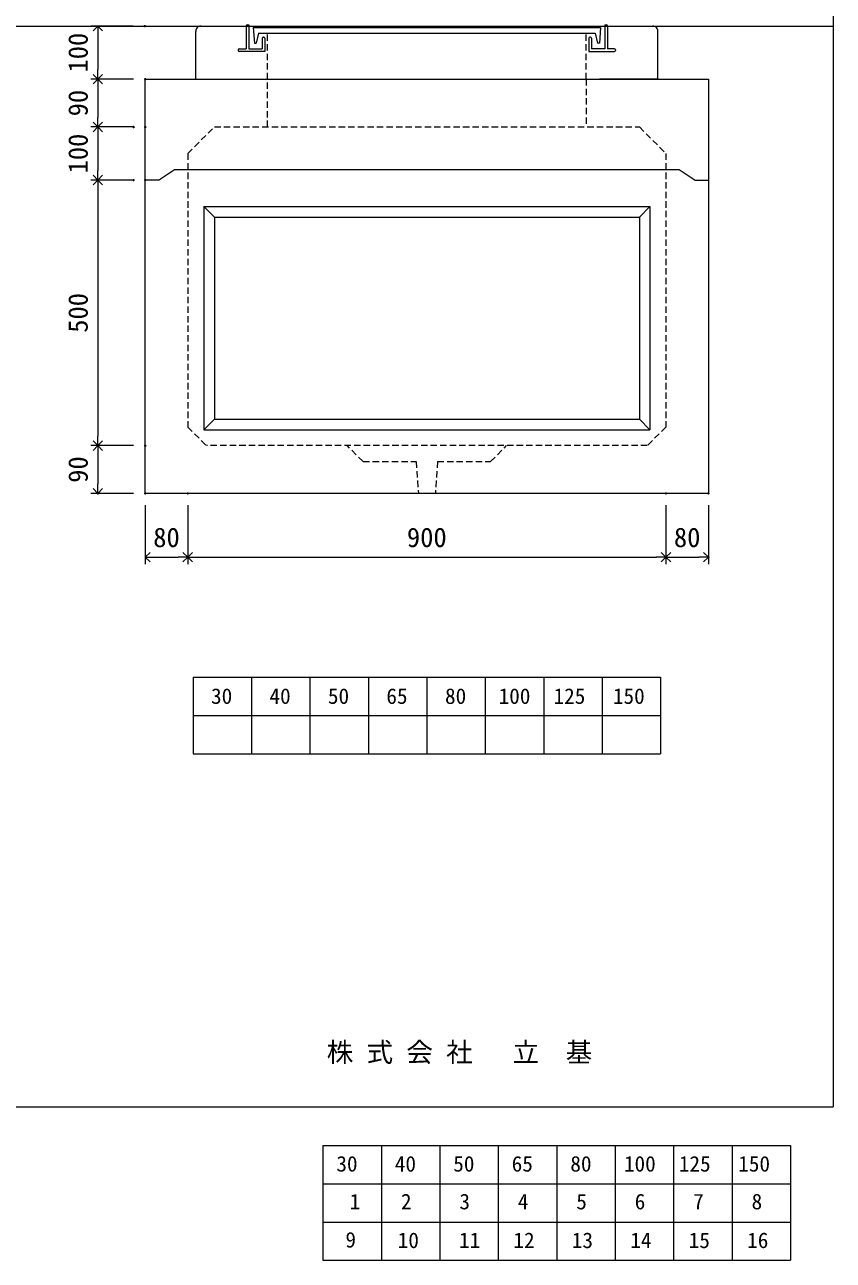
# Model space of a CAD drawing. Units: millimetres, scale not verified. Extents: x -4890 to 4890, y -2282 to 2282.
# Drawn here: x 3368 to 4890, y -2282 to 44 of the extents above; entities that cross this region are included whole.
import ezdxf
from ezdxf.enums import TextEntityAlignment as Align

# ---------------------------------------------------------------- set-up
doc = ezdxf.new("R2010")
doc.units = ezdxf.units.MM
doc.header["$LTSCALE"] = 10
doc.header["$PDMODE"] = 32
doc.header["$PDSIZE"] = 2
doc.linetypes.add('DASHED1', pattern=[1.8, 1.2, -0.6])
doc.layers.add('0-1_Defpoints', color=7, linetype='Continuous')
for name, color, linetype, lineweight in [('0-2_waku', 7, 'Continuous', 18), ('0-3_gaikei', 7, 'Continuous', 18), ('0-4_kakure', 7, 'DASHED1', 5), ('0-5_sunpou', 7, 'Continuous', 5), ('0-9_uchigawa', 6, 'Continuous', 18), ('0-B_futa', 3, 'Continuous', 18), ('0-C_GL', 4, 'Continuous', 18), ('0-E_文字１', 7, 'Continuous', 18), ('1-5_文字２', 7, 'Continuous', 5)]:
    doc.layers.add(name, color=color, linetype=linetype, lineweight=lineweight)
doc.styles.add('ＭＳ ゴシック', font='')
doc.styles.get('ＭＳ ゴシック').set_extended_font_data('MS Gothic')

# ---------------------------------------------------------------- blocks, each defined once
blk = doc.blocks.new('_Open90')
at = {"layer": '0-5_sunpou'}
blk.add_line((0, 0), (-1, 0), dxfattribs=at)
blk.add_lwpolyline([(-0.5, 0.5), (0, 0), (-0.5, -0.5)], dxfattribs=at)
blk = doc.blocks.new('D100')
at = {"layer": '0-1_Defpoints'}
for p in [(5041.54, 2264.36), (4953, 2164.36), (5042.32, 2164.36)]:
    blk.add_point(p, dxfattribs=at)
at = {"layer": '0-5_sunpou'}
for p, q in [((5019.54, 2264.36), (4940, 2264.36)), ((4953, 2246.36), (4953, 2182.36)), ((5020.32, 2164.36), (4940, 2164.36))]:
    blk.add_line(p, q, dxfattribs=at)
at = {"layer": '0-5_sunpou', "xscale": 18, "yscale": 18}
for p, rotation in [((4953, 2264.36), 90), ((4953, 2164.36), 270)]:
    blk.add_blockref('_Open90', p, dxfattribs=dict(at, rotation=rotation))
at = {"layer": '0-5_sunpou', "style": 'ＭＳ ゴシック'}
blk.add_text('100', height=36.66, rotation=90, dxfattribs=at).set_placement((4945, 2176.86), align=Align.BOTTOM_LEFT)
blk = doc.blocks.new('D101')
at = {"layer": '0-1_Defpoints'}
for p in [(5042.32, 2164.36), (4953, 2074.36), (5042.32, 2074.36)]:
    blk.add_point(p, dxfattribs=at)
at = {"layer": '0-5_sunpou'}
for p, q in [((5020.32, 2164.36), (4940, 2164.36)), ((4953, 2146.36), (4953, 2092.36)), ((5020.32, 2074.36), (4940, 2074.36))]:
    blk.add_line(p, q, dxfattribs=at)
at = {"layer": '0-5_sunpou', "xscale": 18, "yscale": 18}
for p, rotation in [((4953, 2164.36), 90), ((4953, 2074.36), 270)]:
    blk.add_blockref('_Open90', p, dxfattribs=dict(at, rotation=rotation))
at = {"layer": '0-5_sunpou', "style": 'ＭＳ ゴシック'}
blk.add_text('90', height=36.66, rotation=90, dxfattribs=at).set_placement((4945, 2094.36), align=Align.BOTTOM_LEFT)
blk = doc.blocks.new('D102')
at = {"layer": '0-1_Defpoints'}
for p in [(5042.32, 1974.36), (4953, 1474.36), (5042.32, 1474.36)]:
    blk.add_point(p, dxfattribs=at)
at = {"layer": '0-5_sunpou'}
for p, q in [((5020.32, 1974.36), (4940, 1974.36)), ((4953, 1956.36), (4953, 1492.36)), ((5020.32, 1474.36), (4940, 1474.36))]:
    blk.add_line(p, q, dxfattribs=at)
at = {"layer": '0-5_sunpou', "xscale": 18, "yscale": 18}
for p, rotation in [((4953, 1974.36), 90), ((4953, 1474.36), 270)]:
    blk.add_blockref('_Open90', p, dxfattribs=dict(at, rotation=rotation))
at = {"layer": '0-5_sunpou', "style": 'ＭＳ ゴシック'}
blk.add_text('500', height=36.66, rotation=90, dxfattribs=at).set_placement((4945, 1686.86), align=Align.BOTTOM_LEFT)
blk = doc.blocks.new('D103')
at = {"layer": '0-1_Defpoints'}
for p in [(5042.32, 1474.36), (4953, 1384.36), (5042.32, 1384.36)]:
    blk.add_point(p, dxfattribs=at)
at = {"layer": '0-5_sunpou'}
for p, q in [((5020.32, 1474.36), (4940, 1474.36)), ((4953, 1456.36), (4953, 1402.36)), ((5020.32, 1384.36), (4940, 1384.36))]:
    blk.add_line(p, q, dxfattribs=at)
at = {"layer": '0-5_sunpou', "xscale": 18, "yscale": 18}
for p, rotation in [((4953, 1474.36), 90), ((4953, 1384.36), 270)]:
    blk.add_blockref('_Open90', p, dxfattribs=dict(at, rotation=rotation))
at = {"layer": '0-5_sunpou', "style": 'ＭＳ ゴシック'}
blk.add_text('90', height=36.66, rotation=90, dxfattribs=at).set_placement((4945, 1404.36), align=Align.BOTTOM_LEFT)
blk = doc.blocks.new('D104')
at = {"layer": '0-1_Defpoints'}
for p in [(5042.32, 1384.36), (5122.32, 1384.36), (5122.32, 1264.33)]:
    blk.add_point(p, dxfattribs=at)
at = {"layer": '0-5_sunpou'}
for p, q in [((5042.32, 1362.36), (5042.32, 1251.33)), ((5122.32, 1362.36), (5122.32, 1251.33)), ((5060.32, 1264.33), (5104.32, 1264.33))]:
    blk.add_line(p, q, dxfattribs=at)
at = {"layer": '0-5_sunpou', "xscale": 18, "yscale": 18, "rotation": 180}
blk.add_blockref('_Open90', (5042.32, 1264.33), dxfattribs=at)
at = {"layer": '0-5_sunpou', "xscale": 18, "yscale": 18}
blk.add_blockref('_Open90', (5122.32, 1264.33), dxfattribs=at)
at = {"layer": '0-5_sunpou', "style": 'ＭＳ ゴシック'}
blk.add_text('80', height=36.66, dxfattribs=at).set_placement((5057.32, 1272.33), align=Align.BOTTOM_LEFT)
blk = doc.blocks.new('D105')
at = {"layer": '0-1_Defpoints'}
for p in [(5122.32, 1384.36), (6022.32, 1384.36), (6022.32, 1264.33)]:
    blk.add_point(p, dxfattribs=at)
at = {"layer": '0-5_sunpou'}
for p, q in [((5122.32, 1362.36), (5122.32, 1251.33)), ((6022.32, 1362.36), (6022.32, 1251.33)), ((5140.32, 1264.33), (6004.32, 1264.33))]:
    blk.add_line(p, q, dxfattribs=at)
at = {"layer": '0-5_sunpou', "xscale": 18, "yscale": 18, "rotation": 180}
blk.add_blockref('_Open90', (5122.32, 1264.33), dxfattribs=at)
at = {"layer": '0-5_sunpou', "xscale": 18, "yscale": 18}
blk.add_blockref('_Open90', (6022.32, 1264.33), dxfattribs=at)
at = {"layer": '0-5_sunpou', "style": 'ＭＳ ゴシック'}
blk.add_text('900', height=36.66, dxfattribs=at).set_placement((5534.82, 1272.33), align=Align.BOTTOM_LEFT)
blk = doc.blocks.new('D106')
at = {"layer": '0-1_Defpoints'}
for p in [(6022.32, 1384.36), (6102.32, 1384.36), (6102.32, 1264.33)]:
    blk.add_point(p, dxfattribs=at)
at = {"layer": '0-5_sunpou'}
for p, q in [((6022.32, 1362.36), (6022.32, 1251.33)), ((6102.32, 1362.36), (6102.32, 1251.33)), ((6040.32, 1264.33), (6084.32, 1264.33))]:
    blk.add_line(p, q, dxfattribs=at)
at = {"layer": '0-5_sunpou', "xscale": 18, "yscale": 18, "rotation": 180}
blk.add_blockref('_Open90', (6022.32, 1264.33), dxfattribs=at)
at = {"layer": '0-5_sunpou', "xscale": 18, "yscale": 18}
blk.add_blockref('_Open90', (6102.32, 1264.33), dxfattribs=at)
at = {"layer": '0-5_sunpou', "style": 'ＭＳ ゴシック'}
blk.add_text('80', height=36.66, dxfattribs=at).set_placement((6037.32, 1272.33), align=Align.BOTTOM_LEFT)
blk = doc.blocks.new('D107')
at = {"layer": '0-1_Defpoints'}
for p in [(5020.32, 2074.36), (4953, 1974.36), (5020.32, 1974.36)]:
    blk.add_point(p, dxfattribs=at)
at = {"layer": '0-5_sunpou'}
for p, q in [((4998.32, 2074.36), (4940, 2074.36)), ((4953, 2056.36), (4953, 1992.36)), ((4998.32, 1974.36), (4940, 1974.36))]:
    blk.add_line(p, q, dxfattribs=at)
at = {"layer": '0-5_sunpou', "xscale": 18, "yscale": 18}
for p, rotation in [((4953, 2074.36), 90), ((4953, 1974.36), 270)]:
    blk.add_blockref('_Open90', p, dxfattribs=dict(at, rotation=rotation))
at = {"layer": '0-5_sunpou', "style": 'ＭＳ ゴシック'}
blk.add_text('100', height=36.66, rotation=90, dxfattribs=at).set_placement((4945, 1986.86), align=Align.BOTTOM_LEFT)

msp = doc.modelspace()

# ---------------------------------------------------------------- linework, layer by layer
at = {"layer": '0-2_waku'}
for p, q in [((3684.94, -1184.06), (3684.94, -1328.06)), ((3684.94, -1184.06), (3684.94, -1328.06)), ((3684.94, -1184.06), (3684.94, -1328.06)), ((3684.94, -1184.06), (3684.94, -1328.06)), ((3684.94, -1184.06), (4564.94, -1184.06)), ((3794.94, -1184.06), (3794.94, -1328.06)), ((3904.94, -1184.06), (3904.94, -1328.06)), ((3904.94, -1184.06), (3904.94, -1328.06)), ((4014.94, -1184.06), (4014.94, -1328.06)), ((4124.94, -1184.06), (4124.94, -1328.06)), ((4234.94, -1184.06), (4234.94, -1328.06)), ((4344.94, -1184.06), (4344.94, -1328.06)), ((4454.94, -1184.06), (4454.94, -1328.06)), ((4564.94, -1184.06), (4564.94, -1328.06)), ((3684.94, -1256.06), (4564.94, -1256.06)), ((3684.94, -1328.06), (4564.94, -1328.06)), ((-1230.06, -1993.06), (4889.94, -1993.06)), ((-1230.06, -1993.06), (4889.94, -1993.06)), ((-1230.06, -1993.06), (4889.94, -1993.06))]:
    msp.add_line(p, q, dxfattribs=at)
msp.add_lwpolyline([(-1230.06, 2281.94), (4889.94, 2281.94), (4889.94, -1993.06)], dxfattribs=at)
at = {"layer": '0-3_gaikei'}
for p, q in [((3689.94, -58.06), (3689.94, 31.94)), ((3699.94, 41.94), (3784.94, 41.94)), ((4464.94, 41.94), (4549.94, 41.94)), ((4559.94, -58.06), (4559.94, 31.94)), ((3594.94, -58.06), (4654.94, -58.06)), ((3594.94, -838.06), (3594.94, -58.06)), ((3689.94, -58.06), (3799.94, -58.06)), ((3724.94, -58.06), (4524.94, -58.06)), ((4559.94, -58.06), (4449.94, -58.06)), ((4654.94, -58.06), (4654.94, -838.06)), ((3619.94, -248.06), (3649.94, -228.06)), ((3649.94, -228.06), (4599.94, -228.06)), ((4599.94, -228.06), (4629.94, -248.06)), ((3619.94, -248.06), (3594.94, -248.06)), ((4629.94, -248.06), (4654.94, -248.06)), ((4654.94, -838.06), (3594.94, -838.06))]:
    msp.add_line(p, q, dxfattribs=at)
for centre, radius, start, end in [((3699.36, 32.52), 9.44, 86.47383, 183.52617), ((4550.27, 32.27), 9.68, 358.04251, 91.95749)]:
    msp.add_arc(centre, radius, start, end, dxfattribs=at)
at = {"layer": '0-4_kakure'}
for p, q in [((3824.94, -58.06), (3824.94, 28.44)), ((4424.94, -58.06), (4424.94, 28.44)), ((3824.94, -148.06), (3824.94, -58.06)), ((4424.94, -58.06), (4424.94, -148.06)), ((3674.94, -198.06), (3724.94, -148.06)), ((3724.94, -148.06), (4524.94, -148.06)), ((4524.94, -148.06), (4574.94, -198.06)), ((3674.94, -198.06), (3674.94, -713.06)), ((4574.94, -198.06), (4574.94, -713.06)), ((3674.94, -713.06), (3709.94, -748.06)), ((4574.94, -713.06), (4539.94, -748.06)), ((4539.94, -748.06), (3709.94, -748.06)), ((4004.94, -778.06), (3974.94, -748.06)), ((4244.94, -778.06), (4274.94, -748.06)), ((4004.94, -778.06), (4104.94, -778.06)), ((4104.94, -778.06), (4108.94, -838.06)), ((4144.94, -778.06), (4140.94, -838.06)), ((4144.94, -778.06), (4244.94, -778.06))]:
    msp.add_line(p, q, dxfattribs=at)
at = {"layer": '0-9_uchigawa'}
for p, q in [((3704.94, -298.06), (3704.94, -718.06)), ((3704.94, -298.06), (4124.94, -298.06)), ((3704.94, -298.06), (3724.94, -318.06)), ((4124.94, -298.06), (4544.94, -298.06)), ((4124.94, -298.06), (4544.94, -298.06)), ((4544.94, -298.06), (4524.94, -318.06)), ((4544.94, -298.06), (4544.94, -718.06)), ((3724.94, -318.06), (3724.94, -698.06)), ((3724.94, -318.06), (4124.94, -318.06)), ((3724.94, -318.06), (4124.94, -318.06)), ((4124.94, -318.06), (4524.94, -318.06)), ((4524.94, -318.06), (4524.94, -698.06)), ((3724.94, -698.06), (3704.94, -718.06)), ((3704.94, -718.06), (4124.94, -718.06)), ((3724.94, -698.06), (4124.94, -698.06)), ((4124.94, -698.06), (4524.94, -698.06)), ((4124.94, -718.06), (4544.94, -718.06)), ((4524.94, -698.06), (4544.94, -718.06))]:
    msp.add_line(p, q, dxfattribs=at)
at = {"layer": '0-B_futa'}
for p, q in [((3784.94, 41.94), (3784.94, -1.06)), ((3786.94, 43.94), (3789.94, 43.94)), ((3789.94, 43.94), (3789.94, -1.06)), ((3797.75, 39.44), (4452.08, 39.44)), ((3797.75, 39.44), (3800.24, 9.44)), ((3808.27, 28.44), (3803.95, 9.44)), ((3808.27, 28.44), (4441.61, 28.44)), ((4441.61, 28.44), (4445.93, 9.44)), ((4452.08, 39.44), (4449.83, 9.44)), ((4459.94, 43.94), (4459.94, -1.06)), ((4459.94, 43.94), (4462.94, 43.94)), ((4464.94, 41.94), (4464.94, -1.06)), ((3800.24, 9.44), (3803.95, 9.44)), ((3814.94, 18.94), (3814.94, -1.06)), ((3816.94, 20.94), (3817.94, 20.94)), ((3819.94, 18.94), (3819.94, -6.06)), ((4429.94, 18.94), (4429.94, -6.06)), ((4432.94, 20.94), (4431.94, 20.94)), ((4434.94, 18.94), (4434.94, -1.06)), ((4449.83, 9.44), (4445.93, 9.44)), ((3769.94, -3.06), (3769.94, -4.06)), ((3771.94, -1.06), (3784.94, -1.06)), ((3819.94, -6.06), (3771.94, -6.06)), ((3789.94, -1.06), (3814.94, -1.06)), ((4429.94, -6.06), (4477.94, -6.06)), ((4459.94, -1.06), (4434.94, -1.06)), ((4477.94, -1.06), (4464.94, -1.06)), ((4479.94, -3.06), (4479.94, -4.06))]:
    msp.add_line(p, q, dxfattribs=at)
for centre, start, end in [((3786.94, 41.94), 90, 180), ((4462.94, 41.94), 0, 90), ((3816.94, 18.94), 90, 180), ((3817.94, 18.94), 0, 90), ((4431.94, 18.94), 90, 180), ((4432.94, 18.94), 0, 90), ((3771.94, -3.06), 90, 180), ((3771.94, -4.06), 180, 270), ((4477.94, -3.06), 0, 90), ((4477.94, -4.06), 270, 0)]:
    msp.add_arc(centre, 2, start, end, dxfattribs=at)
at = {"layer": '0-C_GL'}
msp.add_line((-1230.06, 41.94), (4889.94, 41.94), dxfattribs=at)
at = {"layer": '1-5_文字２'}
for p, q in [((3929.47, -2065.9), (3929.47, -2209.9)), ((3929.47, -2065.9), (3929.47, -2209.9)), ((3929.47, -2065.9), (3929.47, -2209.9)), ((3929.47, -2065.9), (3929.47, -2209.9)), ((3929.47, -2065.9), (4809.47, -2065.9)), ((3929.47, -2065.9), (3929.47, -2209.9)), ((3929.47, -2065.9), (3929.47, -2209.9)), ((3929.47, -2065.9), (3929.47, -2209.9)), ((3929.47, -2065.9), (3929.47, -2209.9)), ((3929.47, -2065.9), (4809.47, -2065.9)), ((4039.47, -2065.9), (4039.47, -2209.9)), ((4039.47, -2065.9), (4039.47, -2209.9)), ((4149.47, -2065.9), (4149.47, -2209.9)), ((4149.47, -2065.9), (4149.47, -2209.9)), ((4149.47, -2065.9), (4149.47, -2209.9)), ((4149.47, -2065.9), (4149.47, -2209.9)), ((4259.47, -2065.9), (4259.47, -2209.9)), ((4259.47, -2065.9), (4259.47, -2209.9)), ((4369.47, -2065.9), (4369.47, -2209.9)), ((4369.47, -2065.9), (4369.47, -2209.9)), ((4479.47, -2065.9), (4479.47, -2209.9)), ((4479.47, -2065.9), (4479.47, -2209.9)), ((4589.47, -2065.9), (4589.47, -2209.9)), ((4589.47, -2065.9), (4589.47, -2209.9)), ((4699.47, -2065.9), (4699.47, -2209.9)), ((4699.47, -2065.9), (4699.47, -2209.9)), ((4809.47, -2065.9), (4809.47, -2209.9)), ((4809.47, -2065.9), (4809.47, -2209.9)), ((3929.47, -2137.9), (4809.47, -2137.9)), ((3929.47, -2137.9), (4809.47, -2137.9)), ((3929.47, -2209.9), (4809.47, -2209.9)), ((3929.47, -2209.9), (4809.47, -2209.9)), ((3929.47, -2209.9), (3929.47, -2281.9)), ((3929.47, -2209.9), (3929.47, -2281.9)), ((3929.47, -2209.9), (3929.47, -2281.9)), ((3929.47, -2209.9), (3929.47, -2281.9)), ((3929.47, -2209.9), (4809.47, -2209.9)), ((3929.47, -2209.9), (3929.47, -2281.9)), ((3929.47, -2209.9), (3929.47, -2281.9)), ((3929.47, -2209.9), (3929.47, -2281.9)), ((3929.47, -2209.9), (3929.47, -2281.9)), ((3929.47, -2209.9), (4809.47, -2209.9)), ((4039.47, -2209.9), (4039.47, -2281.9)), ((4039.47, -2209.9), (4039.47, -2281.9)), ((4149.47, -2209.9), (4149.47, -2281.9)), ((4149.47, -2209.9), (4149.47, -2281.9)), ((4149.47, -2209.9), (4149.47, -2281.9)), ((4149.47, -2209.9), (4149.47, -2281.9)), ((4259.47, -2209.9), (4259.47, -2281.9)), ((4259.47, -2209.9), (4259.47, -2281.9)), ((4369.47, -2209.9), (4369.47, -2281.9)), ((4369.47, -2209.9), (4369.47, -2281.9)), ((4479.47, -2209.9), (4479.47, -2281.9)), ((4479.47, -2209.9), (4479.47, -2281.9)), ((4589.47, -2209.9), (4589.47, -2281.9)), ((4589.47, -2209.9), (4589.47, -2281.9)), ((4699.47, -2209.9), (4699.47, -2281.9)), ((4699.47, -2209.9), (4699.47, -2281.9)), ((4809.47, -2209.9), (4809.47, -2281.9)), ((4809.47, -2209.9), (4809.47, -2281.9)), ((3929.47, -2281.9), (4809.47, -2281.9)), ((3929.47, -2281.9), (4809.47, -2281.9))]:
    msp.add_line(p, q, dxfattribs=at)

# ---------------------------------------------------------------- block references
at = {"layer": '0-5_sunpou'}
for name in ['D100', 'D101', 'D107', 'D102', 'D103', 'D104', 'D105', 'D106']:
    msp.add_blockref(name, (-1447.37, -2222.42), dxfattribs=at)

# ---------------------------------------------------------------- texts
at = {"layer": '0-E_文字１', "style": 'ＭＳ ゴシック'}
for s, height, p in [('30', 29.33, (3718.73, -1243.11)), ('40', 29.33, (3828.73, -1243.11)), ('50', 29.33, (3938.73, -1243.11)), ('65', 29.33, (4048.73, -1243.11)), ('80', 29.33, (4159.13, -1243.11)), ('100', 29.33, (4260.01, -1243.11)), ('125', 29.33, (4363.4, -1243.11)), ('150', 29.33, (4475.16, -1243.11)), ('株 式 会 社 \u3000立\u3000基', 36.66, (3936.48, -1919.42))]:
    msp.add_text(s, height=height, dxfattribs=at).set_placement(p, align=Align.BOTTOM_LEFT)
at = {"layer": '1-5_文字２', "style": 'ＭＳ ゴシック'}
for s, p in [('30', (3954.62, -2123.71)), ('30', (3954.62, -2123.71)), ('40', (4064.62, -2123.71)), ('40', (4064.62, -2123.71)), ('50', (4174.62, -2123.71)), ('50', (4174.62, -2123.71)), ('65', (4284.62, -2123.71)), ('65', (4284.62, -2123.71)), ('80', (4395.03, -2123.71)), ('80', (4395.03, -2123.71)), ('100', (4495.9, -2123.71)), ('100', (4495.9, -2123.71)), ('125', (4599.29, -2123.71)), ('125', (4599.29, -2123.71)), ('150', (4711.05, -2123.71)), ('150', (4711.05, -2123.71)), ('1', (3979.77, -2194.75)), ('2', (4076.2, -2194.75)), ('3', (4186.2, -2194.75)), ('4', (4296.2, -2194.75)), ('5', (4406.2, -2194.75)), ('6', (4516.2, -2194.75)), ('7', (4626.2, -2194.75)), ('8', (4736.2, -2194.75)), ('9', (3971.7, -2266.75)), ('10', (4070.11, -2267.71)), ('11', (4185.61, -2267.71)), ('12', (4287.82, -2267.71)), ('13', (4397.82, -2267.71)), ('14', (4507.82, -2267.71)), ('15', (4617.82, -2267.71)), ('16', (4727.82, -2267.71))]:
    msp.add_text(s, height=29.33, dxfattribs=at).set_placement(p, align=Align.BOTTOM_LEFT)

doc.saveas('drawing.dxf')
